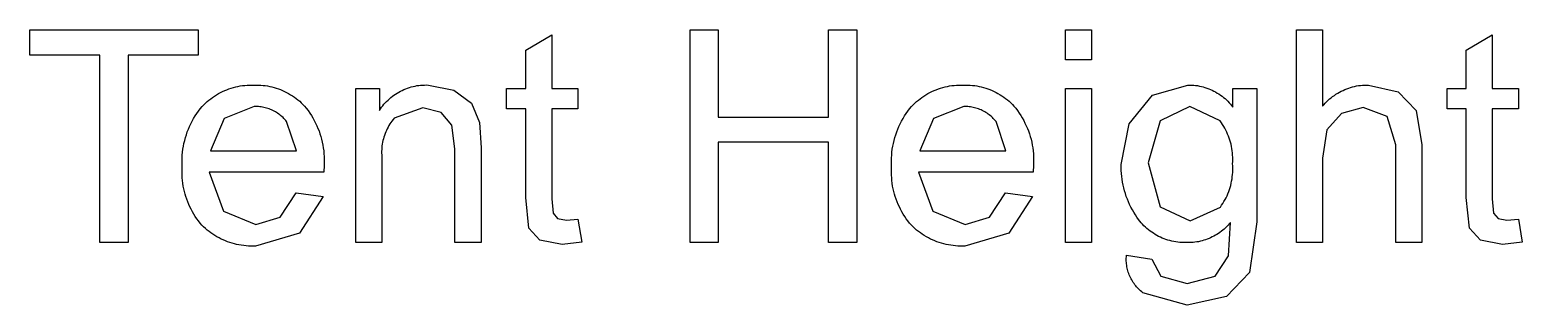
# Model space of a CAD drawing. Header units: inches. Extents: x 0 to 97, y -45 to 96.
# Drawn here: x 49.91 to 63.95, y -4.88 to -2.29 of the extents above; entities that cross this region are included whole.
import ezdxf

# ---------------------------------------------------------------- set-up
doc = ezdxf.new("R2010")
doc.units = ezdxf.units.IN
doc.header["$MEASUREMENT"] = 0
doc.layers.add('Information', color=7, linetype='Continuous', true_color=0x000000)

msp = doc.modelspace()

# ---------------------------------------------------------------- linework, layer by layer
at = {"layer": 'Information'}
for p, q in [((49.908, -2.525), (49.908, -2.289)), ((49.908, -2.289), (51.492, -2.289)), ((51.492, -2.289), (51.492, -2.525)), ((54.573, -2.481), (54.817, -2.334)), ((54.817, -2.334), (54.817, -2.84)), ((56.119, -4.287), (56.119, -2.289)), ((56.119, -2.289), (56.383, -2.289)), ((56.383, -2.289), (56.383, -3.11)), ((57.422, -3.11), (57.422, -2.289)), ((57.422, -2.289), (57.687, -2.289)), ((57.687, -2.289), (57.687, -4.287)), ((59.65, -2.571), (59.65, -2.289)), ((59.65, -2.289), (59.895, -2.289)), ((59.895, -2.289), (59.895, -2.571)), ((61.822, -4.287), (61.822, -2.289)), ((61.822, -2.289), (62.067, -2.289)), ((62.067, -2.289), (62.067, -3.006)), ((63.42, -2.481), (63.664, -2.334)), ((63.664, -2.334), (63.664, -2.84)), ((50.566, -2.525), (49.908, -2.525)), ((50.566, -4.287), (50.566, -2.525)), ((51.492, -2.525), (50.831, -2.525)), ((50.831, -2.525), (50.831, -4.287)), ((54.573, -2.84), (54.573, -2.481)), ((63.42, -2.84), (63.42, -2.481)), ((59.895, -2.571), (59.65, -2.571)), ((51.951, -2.808), (51.973, -2.807)), ((51.973, -2.807), (51.995, -2.807)), ((51.995, -2.807), (52.017, -2.807)), ((52.017, -2.807), (52.038, -2.807)), ((52.038, -2.807), (52.059, -2.807)), ((52.059, -2.807), (52.08, -2.808)), ((53.584, -2.809), (53.602, -2.807)), ((53.602, -2.807), (53.621, -2.807)), ((53.621, -2.807), (53.639, -2.806)), ((53.639, -2.806), (53.657, -2.807)), ((53.657, -2.807), (53.897, -2.854)), ((58.625, -2.808), (58.647, -2.807)), ((58.647, -2.807), (58.668, -2.807)), ((58.668, -2.807), (58.69, -2.807)), ((58.69, -2.807), (58.711, -2.807)), ((58.711, -2.807), (58.733, -2.807)), ((58.733, -2.807), (58.754, -2.808)), ((60.467, -2.902), (60.802, -2.807)), ((60.802, -2.807), (60.82, -2.807)), ((60.82, -2.807), (60.838, -2.808)), ((62.444, -2.809), (62.463, -2.807)), ((62.463, -2.807), (62.482, -2.807)), ((62.482, -2.807), (62.501, -2.807)), ((62.501, -2.807), (62.78, -2.87)), ((51.592, -2.949), (51.609, -2.936)), ((51.609, -2.936), (51.627, -2.923)), ((51.627, -2.923), (51.645, -2.911)), ((51.645, -2.911), (51.663, -2.899)), ((51.663, -2.899), (51.682, -2.888)), ((51.682, -2.888), (51.701, -2.878)), ((51.701, -2.878), (51.721, -2.868)), ((51.721, -2.868), (51.741, -2.859)), ((51.741, -2.859), (51.761, -2.851)), ((51.761, -2.851), (51.781, -2.843)), ((51.781, -2.843), (51.802, -2.836)), ((51.802, -2.836), (51.823, -2.83)), ((51.823, -2.83), (51.844, -2.824)), ((51.844, -2.824), (51.865, -2.82)), ((51.865, -2.82), (51.886, -2.816)), ((51.886, -2.816), (51.908, -2.812)), ((51.908, -2.812), (51.93, -2.81)), ((51.93, -2.81), (51.951, -2.808)), ((52.08, -2.808), (52.101, -2.81)), ((52.101, -2.81), (52.122, -2.812)), ((52.122, -2.812), (52.143, -2.816)), ((52.143, -2.816), (52.164, -2.82)), ((52.164, -2.82), (52.185, -2.824)), ((52.185, -2.824), (52.205, -2.83)), ((52.205, -2.83), (52.226, -2.836)), ((52.226, -2.836), (52.246, -2.843)), ((52.246, -2.843), (52.266, -2.85)), ((52.266, -2.85), (52.285, -2.858)), ((52.285, -2.858), (52.304, -2.867)), ((52.304, -2.867), (52.323, -2.877)), ((52.323, -2.877), (52.342, -2.887)), ((52.342, -2.887), (52.36, -2.898)), ((52.36, -2.898), (52.378, -2.909)), ((52.378, -2.909), (52.396, -2.921)), ((52.396, -2.921), (52.413, -2.933)), ((52.413, -2.933), (52.429, -2.947)), ((52.429, -2.947), (52.446, -2.96)), ((52.975, -4.287), (52.975, -2.84)), ((52.975, -2.84), (53.196, -2.84)), ((53.196, -2.84), (53.196, -3.046)), ((53.277, -2.948), (53.29, -2.936)), ((53.29, -2.936), (53.304, -2.924)), ((53.304, -2.924), (53.318, -2.913)), ((53.318, -2.913), (53.333, -2.902)), ((53.333, -2.902), (53.348, -2.892)), ((53.348, -2.892), (53.363, -2.882)), ((53.363, -2.882), (53.379, -2.873)), ((53.379, -2.873), (53.394, -2.865)), ((53.394, -2.865), (53.411, -2.857)), ((53.411, -2.857), (53.427, -2.849)), ((53.427, -2.849), (53.444, -2.842)), ((53.444, -2.842), (53.461, -2.836)), ((53.461, -2.836), (53.478, -2.83)), ((53.478, -2.83), (53.495, -2.825)), ((53.495, -2.825), (53.513, -2.821)), ((53.513, -2.821), (53.531, -2.817)), ((53.531, -2.817), (53.548, -2.813)), ((53.548, -2.813), (53.566, -2.811)), ((53.566, -2.811), (53.584, -2.809)), ((53.897, -2.854), (54.062, -2.977)), ((54.393, -3.031), (54.393, -2.84)), ((54.393, -2.84), (54.573, -2.84)), ((54.817, -2.84), (55.064, -2.84)), ((55.064, -2.84), (55.064, -3.031)), ((58.266, -2.949), (58.283, -2.936)), ((58.283, -2.936), (58.3, -2.923)), ((58.3, -2.923), (58.318, -2.911)), ((58.318, -2.911), (58.337, -2.899)), ((58.337, -2.899), (58.356, -2.888)), ((58.356, -2.888), (58.375, -2.878)), ((58.375, -2.878), (58.394, -2.868)), ((58.394, -2.868), (58.414, -2.859)), ((58.414, -2.859), (58.434, -2.851)), ((58.434, -2.851), (58.455, -2.843)), ((58.455, -2.843), (58.475, -2.836)), ((58.475, -2.836), (58.496, -2.83)), ((58.496, -2.83), (58.517, -2.824)), ((58.517, -2.824), (58.539, -2.82)), ((58.539, -2.82), (58.56, -2.816)), ((58.56, -2.816), (58.581, -2.812)), ((58.581, -2.812), (58.603, -2.81)), ((58.603, -2.81), (58.625, -2.808)), ((58.754, -2.808), (58.775, -2.81)), ((58.775, -2.81), (58.796, -2.812)), ((58.796, -2.812), (58.817, -2.816)), ((58.817, -2.816), (58.838, -2.82)), ((58.838, -2.82), (58.858, -2.824)), ((58.858, -2.824), (58.879, -2.83)), ((58.879, -2.83), (58.899, -2.836)), ((58.899, -2.836), (58.919, -2.843)), ((58.919, -2.843), (58.939, -2.85)), ((58.939, -2.85), (58.959, -2.858)), ((58.959, -2.858), (58.978, -2.867)), ((58.978, -2.867), (58.997, -2.877)), ((58.997, -2.877), (59.015, -2.887)), ((59.015, -2.887), (59.034, -2.898)), ((59.034, -2.898), (59.052, -2.909)), ((59.052, -2.909), (59.069, -2.921)), ((59.069, -2.921), (59.086, -2.933)), ((59.086, -2.933), (59.103, -2.947)), ((59.103, -2.947), (59.119, -2.96)), ((59.65, -4.287), (59.65, -2.84)), ((59.65, -2.84), (59.895, -2.84)), ((59.895, -2.84), (59.895, -4.287)), ((60.25, -3.173), (60.467, -2.902)), ((60.838, -2.808), (60.856, -2.809)), ((60.856, -2.809), (60.874, -2.811)), ((60.874, -2.811), (60.892, -2.813)), ((60.892, -2.813), (60.91, -2.817)), ((60.91, -2.817), (60.928, -2.82)), ((60.928, -2.82), (60.945, -2.825)), ((60.945, -2.825), (60.962, -2.83)), ((60.962, -2.83), (60.98, -2.836)), ((60.98, -2.836), (60.997, -2.842)), ((60.997, -2.842), (61.013, -2.849)), ((61.013, -2.849), (61.03, -2.856)), ((61.03, -2.856), (61.046, -2.864)), ((61.046, -2.864), (61.062, -2.872)), ((61.062, -2.872), (61.078, -2.882)), ((61.078, -2.882), (61.093, -2.891)), ((61.093, -2.891), (61.108, -2.901)), ((61.108, -2.901), (61.123, -2.912)), ((61.123, -2.912), (61.137, -2.923)), ((61.137, -2.923), (61.151, -2.935)), ((61.151, -2.935), (61.164, -2.947)), ((61.164, -2.947), (61.177, -2.959)), ((61.225, -3.014), (61.225, -2.84)), ((61.225, -2.84), (61.451, -2.84)), ((61.451, -2.84), (61.451, -4.091)), ((62.119, -2.951), (62.134, -2.938)), ((62.134, -2.938), (62.148, -2.926)), ((62.148, -2.926), (62.163, -2.915)), ((62.163, -2.915), (62.179, -2.904)), ((62.179, -2.904), (62.194, -2.893)), ((62.194, -2.893), (62.211, -2.883)), ((62.211, -2.883), (62.227, -2.874)), ((62.227, -2.874), (62.244, -2.865)), ((62.244, -2.865), (62.261, -2.857)), ((62.261, -2.857), (62.278, -2.849)), ((62.278, -2.849), (62.296, -2.842)), ((62.296, -2.842), (62.314, -2.836)), ((62.314, -2.836), (62.332, -2.83)), ((62.332, -2.83), (62.35, -2.825)), ((62.35, -2.825), (62.369, -2.82)), ((62.369, -2.82), (62.387, -2.816)), ((62.387, -2.816), (62.406, -2.813)), ((62.406, -2.813), (62.425, -2.811)), ((62.425, -2.811), (62.444, -2.809)), ((62.78, -2.87), (62.95, -3.046)), ((63.24, -3.031), (63.24, -2.84)), ((63.24, -2.84), (63.42, -2.84)), ((63.664, -2.84), (63.91, -2.84)), ((63.91, -2.84), (63.91, -3.031)), ((51.463, -3.098), (51.478, -3.075)), ((51.478, -3.075), (51.494, -3.052)), ((51.494, -3.052), (51.511, -3.03)), ((51.511, -3.03), (51.529, -3.009)), ((51.529, -3.009), (51.544, -2.993)), ((51.544, -2.993), (51.559, -2.978)), ((51.559, -2.978), (51.576, -2.963)), ((51.576, -2.963), (51.592, -2.949)), ((52.019, -3.009), (51.735, -3.122)), ((52.032, -3.009), (52.019, -3.009)), ((52.045, -3.009), (52.032, -3.009)), ((52.058, -3.01), (52.045, -3.009)), ((52.071, -3.011), (52.058, -3.01)), ((52.084, -3.013), (52.071, -3.011)), ((52.096, -3.015), (52.084, -3.013)), ((52.109, -3.017), (52.096, -3.015)), ((52.121, -3.02), (52.109, -3.017)), ((52.134, -3.023), (52.121, -3.02)), ((52.146, -3.027), (52.134, -3.023)), ((52.158, -3.031), (52.146, -3.027)), ((52.17, -3.036), (52.158, -3.031)), ((52.182, -3.041), (52.17, -3.036)), ((52.194, -3.047), (52.182, -3.041)), ((52.205, -3.052), (52.194, -3.047)), ((52.217, -3.059), (52.205, -3.052)), ((52.228, -3.065), (52.217, -3.059)), ((52.238, -3.072), (52.228, -3.065)), ((52.249, -3.08), (52.238, -3.072)), ((52.259, -3.087), (52.249, -3.08)), ((52.269, -3.095), (52.259, -3.087)), ((52.446, -2.96), (52.461, -2.975)), ((52.461, -2.975), (52.476, -2.989)), ((52.476, -2.989), (52.491, -3.005)), ((52.491, -3.005), (52.508, -3.026)), ((52.508, -3.026), (52.525, -3.047)), ((52.525, -3.047), (52.541, -3.07)), ((52.541, -3.07), (52.556, -3.093)), ((53.196, -3.046), (53.206, -3.03)), ((53.206, -3.03), (53.217, -3.016)), ((53.217, -3.016), (53.228, -3.001)), ((53.228, -3.001), (53.239, -2.987)), ((53.239, -2.987), (53.251, -2.974)), ((53.251, -2.974), (53.264, -2.961)), ((53.264, -2.961), (53.277, -2.948)), ((53.605, -3.02), (53.334, -3.119)), ((53.776, -3.064), (53.605, -3.02)), ((53.878, -3.183), (53.776, -3.064)), ((54.062, -2.977), (54.138, -3.159)), ((54.573, -3.031), (54.393, -3.031)), ((54.573, -3.864), (54.573, -3.031)), ((55.064, -3.031), (54.817, -3.031)), ((54.817, -3.031), (54.817, -3.877)), ((58.136, -3.098), (58.151, -3.075)), ((58.151, -3.075), (58.168, -3.052)), ((58.168, -3.052), (58.184, -3.03)), ((58.184, -3.03), (58.202, -3.009)), ((58.202, -3.009), (58.217, -2.993)), ((58.217, -2.993), (58.233, -2.978)), ((58.233, -2.978), (58.249, -2.963)), ((58.249, -2.963), (58.266, -2.949)), ((58.693, -3.009), (58.409, -3.122)), ((58.706, -3.009), (58.693, -3.009)), ((58.719, -3.009), (58.706, -3.009)), ((58.731, -3.01), (58.719, -3.009)), ((58.744, -3.011), (58.731, -3.01)), ((58.757, -3.013), (58.744, -3.011)), ((58.77, -3.015), (58.757, -3.013)), ((58.782, -3.017), (58.77, -3.015)), ((58.795, -3.02), (58.782, -3.017)), ((58.807, -3.023), (58.795, -3.02)), ((58.82, -3.027), (58.807, -3.023)), ((58.832, -3.031), (58.82, -3.027)), ((58.844, -3.036), (58.832, -3.031)), ((58.856, -3.041), (58.844, -3.036)), ((58.867, -3.047), (58.856, -3.041)), ((58.879, -3.052), (58.867, -3.047)), ((58.89, -3.059), (58.879, -3.052)), ((58.901, -3.065), (58.89, -3.059)), ((58.912, -3.072), (58.901, -3.065)), ((58.923, -3.08), (58.912, -3.072)), ((58.933, -3.087), (58.923, -3.08)), ((58.943, -3.095), (58.933, -3.087)), ((59.119, -2.96), (59.135, -2.975)), ((59.135, -2.975), (59.15, -2.989)), ((59.15, -2.989), (59.165, -3.005)), ((59.165, -3.005), (59.182, -3.026)), ((59.182, -3.026), (59.198, -3.047)), ((59.198, -3.047), (59.214, -3.07)), ((59.214, -3.07), (59.229, -3.093)), ((60.82, -3.01), (60.542, -3.143)), ((61.104, -3.145), (60.82, -3.01)), ((61.177, -2.959), (61.19, -2.973)), ((61.19, -2.973), (61.202, -2.986)), ((61.202, -2.986), (61.213, -3)), ((61.213, -3), (61.225, -3.014)), ((62.067, -3.006), (62.079, -2.992)), ((62.079, -2.992), (62.092, -2.978)), ((62.092, -2.978), (62.106, -2.964)), ((62.106, -2.964), (62.119, -2.951)), ((62.245, -3.075), (62.108, -3.228)), ((62.45, -3.018), (62.245, -3.075)), ((62.676, -3.102), (62.45, -3.018)), ((62.95, -3.046), (63.001, -3.37)), ((63.42, -3.031), (63.24, -3.031)), ((63.42, -3.864), (63.42, -3.031)), ((63.91, -3.031), (63.664, -3.031)), ((63.664, -3.031), (63.664, -3.877)), ((51.389, -3.248), (51.399, -3.222)), ((51.399, -3.222), (51.41, -3.196)), ((51.41, -3.196), (51.422, -3.171)), ((51.422, -3.171), (51.435, -3.146)), ((51.435, -3.146), (51.448, -3.122)), ((51.448, -3.122), (51.463, -3.098)), ((51.735, -3.122), (51.608, -3.425)), ((52.279, -3.104), (52.269, -3.095)), ((52.289, -3.112), (52.279, -3.104)), ((52.298, -3.122), (52.289, -3.112)), ((52.307, -3.131), (52.298, -3.122)), ((52.315, -3.141), (52.307, -3.131)), ((52.323, -3.15), (52.315, -3.141)), ((52.416, -3.425), (52.323, -3.15)), ((52.556, -3.093), (52.57, -3.116)), ((52.57, -3.116), (52.583, -3.14)), ((52.583, -3.14), (52.596, -3.164)), ((52.596, -3.164), (52.607, -3.189)), ((52.607, -3.189), (52.618, -3.214)), ((52.618, -3.214), (52.628, -3.239)), ((53.269, -3.218), (53.262, -3.233)), ((53.277, -3.203), (53.269, -3.218)), ((53.285, -3.188), (53.277, -3.203)), ((53.294, -3.173), (53.285, -3.188)), ((53.303, -3.159), (53.294, -3.173)), ((53.313, -3.146), (53.303, -3.159)), ((53.324, -3.132), (53.313, -3.146)), ((53.334, -3.119), (53.324, -3.132)), ((53.906, -3.407), (53.878, -3.183)), ((54.138, -3.159), (54.152, -3.397)), ((56.383, -3.11), (57.422, -3.11)), ((58.062, -3.248), (58.072, -3.222)), ((58.072, -3.222), (58.083, -3.196)), ((58.083, -3.196), (58.095, -3.171)), ((58.095, -3.171), (58.108, -3.146)), ((58.108, -3.146), (58.122, -3.122)), ((58.122, -3.122), (58.136, -3.098)), ((58.409, -3.122), (58.281, -3.425)), ((58.953, -3.104), (58.943, -3.095)), ((58.962, -3.112), (58.953, -3.104)), ((58.971, -3.122), (58.962, -3.112)), ((58.98, -3.131), (58.971, -3.122)), ((58.989, -3.141), (58.98, -3.131)), ((58.997, -3.15), (58.989, -3.141)), ((59.09, -3.425), (58.997, -3.15)), ((59.229, -3.093), (59.243, -3.116)), ((59.243, -3.116), (59.257, -3.14)), ((59.257, -3.14), (59.269, -3.164)), ((59.269, -3.164), (59.281, -3.189)), ((59.281, -3.189), (59.291, -3.214)), ((59.291, -3.214), (59.301, -3.239)), ((60.175, -3.555), (60.25, -3.173)), ((60.542, -3.143), (60.427, -3.538)), ((61.116, -3.161), (61.104, -3.145)), ((61.127, -3.178), (61.116, -3.161)), ((61.138, -3.196), (61.127, -3.178)), ((61.148, -3.213), (61.138, -3.196)), ((61.158, -3.231), (61.148, -3.213)), ((62.108, -3.228), (62.067, -3.495)), ((62.756, -3.37), (62.676, -3.102)), ((51.352, -3.382), (51.357, -3.355)), ((51.357, -3.355), (51.364, -3.327)), ((51.364, -3.327), (51.371, -3.301)), ((51.371, -3.301), (51.38, -3.274)), ((51.38, -3.274), (51.389, -3.248)), ((52.628, -3.239), (52.637, -3.265)), ((52.637, -3.265), (52.645, -3.291)), ((52.645, -3.291), (52.652, -3.317)), ((52.652, -3.317), (52.659, -3.344)), ((52.659, -3.344), (52.664, -3.371)), ((53.223, -3.362), (53.22, -3.379)), ((53.226, -3.345), (53.223, -3.362)), ((53.229, -3.329), (53.226, -3.345)), ((53.233, -3.312), (53.229, -3.329)), ((53.238, -3.296), (53.233, -3.312)), ((53.243, -3.28), (53.238, -3.296)), ((53.249, -3.264), (53.243, -3.28)), ((53.255, -3.248), (53.249, -3.264)), ((53.262, -3.233), (53.255, -3.248)), ((57.422, -3.345), (56.383, -3.345)), ((56.383, -3.345), (56.383, -4.287)), ((57.422, -4.287), (57.422, -3.345)), ((58.025, -3.382), (58.031, -3.355)), ((58.031, -3.355), (58.037, -3.327)), ((58.037, -3.327), (58.045, -3.301)), ((58.045, -3.301), (58.053, -3.274)), ((58.053, -3.274), (58.062, -3.248)), ((59.301, -3.239), (59.31, -3.265)), ((59.31, -3.265), (59.319, -3.291)), ((59.319, -3.291), (59.326, -3.317)), ((59.326, -3.317), (59.332, -3.344)), ((59.332, -3.344), (59.337, -3.371)), ((61.167, -3.249), (61.158, -3.231)), ((61.175, -3.268), (61.167, -3.249)), ((61.183, -3.287), (61.175, -3.268)), ((61.19, -3.306), (61.183, -3.287)), ((61.196, -3.325), (61.19, -3.306)), ((61.202, -3.344), (61.196, -3.325)), ((61.207, -3.364), (61.202, -3.344)), ((61.212, -3.384), (61.207, -3.364)), ((51.339, -3.52), (51.34, -3.492)), ((51.34, -3.492), (51.341, -3.465)), ((51.341, -3.465), (51.344, -3.437)), ((51.344, -3.437), (51.347, -3.409)), ((51.347, -3.409), (51.352, -3.382)), ((51.608, -3.425), (52.416, -3.425)), ((52.664, -3.371), (52.668, -3.398)), ((52.668, -3.398), (52.672, -3.425)), ((52.672, -3.425), (52.674, -3.452)), ((52.674, -3.452), (52.676, -3.479)), ((52.676, -3.479), (52.677, -3.506)), ((52.677, -3.506), (52.676, -3.534)), ((53.218, -3.412), (53.217, -3.429)), ((53.217, -3.429), (53.217, -3.446)), ((53.217, -3.446), (53.218, -3.463)), ((53.219, -3.395), (53.218, -3.412)), ((53.218, -3.463), (53.219, -3.48)), ((53.22, -3.379), (53.219, -3.395)), ((53.219, -3.48), (53.22, -3.497)), ((53.22, -3.497), (53.22, -4.287)), ((53.906, -4.287), (53.906, -3.407)), ((54.152, -3.397), (54.152, -4.287)), ((58.012, -3.52), (58.013, -3.492)), ((58.013, -3.492), (58.015, -3.465)), ((58.015, -3.465), (58.017, -3.437)), ((58.017, -3.437), (58.021, -3.409)), ((58.021, -3.409), (58.025, -3.382)), ((58.281, -3.425), (59.09, -3.425)), ((59.337, -3.371), (59.342, -3.398)), ((59.342, -3.398), (59.345, -3.425)), ((59.345, -3.425), (59.348, -3.452)), ((59.348, -3.452), (59.349, -3.479)), ((59.349, -3.479), (59.35, -3.506)), ((59.35, -3.506), (59.35, -3.534)), ((61.215, -3.404), (61.212, -3.384)), ((61.218, -3.424), (61.215, -3.404)), ((61.221, -3.444), (61.218, -3.424)), ((61.222, -3.465), (61.221, -3.444)), ((61.223, -3.485), (61.222, -3.465)), ((61.223, -3.505), (61.223, -3.485)), ((61.223, -3.526), (61.223, -3.505)), ((62.067, -3.495), (62.067, -4.287)), ((62.756, -4.287), (62.756, -3.37)), ((63.001, -3.37), (63.001, -4.287)), ((51.339, -3.548), (51.339, -3.52)), ((51.34, -3.576), (51.339, -3.548)), ((51.339, -3.602), (51.34, -3.576)), ((51.339, -3.627), (51.339, -3.602)), ((51.34, -3.653), (51.339, -3.627)), ((52.674, -3.626), (51.594, -3.626)), ((51.594, -3.626), (51.729, -3.992)), ((52.675, -3.561), (52.674, -3.626)), ((52.676, -3.534), (52.675, -3.561)), ((58.013, -3.548), (58.012, -3.52)), ((58.012, -3.627), (58.013, -3.602)), ((58.013, -3.653), (58.012, -3.627)), ((58.014, -3.576), (58.013, -3.548)), ((58.013, -3.602), (58.014, -3.576)), ((59.347, -3.626), (58.267, -3.626)), ((58.267, -3.626), (58.402, -3.992)), ((59.349, -3.561), (59.347, -3.626)), ((59.35, -3.534), (59.349, -3.561)), ((60.175, -3.583), (60.175, -3.555)), ((60.175, -3.611), (60.175, -3.583)), ((60.177, -3.638), (60.175, -3.611)), ((60.179, -3.666), (60.177, -3.638)), ((60.427, -3.538), (60.54, -3.953)), ((61.219, -3.669), (61.222, -3.649)), ((61.222, -3.546), (61.223, -3.526)), ((61.223, -3.566), (61.222, -3.546)), ((61.222, -3.649), (61.223, -3.628)), ((61.224, -3.587), (61.223, -3.566)), ((61.223, -3.628), (61.224, -3.608)), ((61.224, -3.608), (61.224, -3.587)), ((51.341, -3.679), (51.34, -3.653)), ((51.343, -3.705), (51.341, -3.679)), ((51.347, -3.73), (51.343, -3.705)), ((51.351, -3.756), (51.347, -3.73)), ((51.356, -3.781), (51.351, -3.756)), ((51.361, -3.807), (51.356, -3.781)), ((58.015, -3.679), (58.013, -3.653)), ((58.017, -3.705), (58.015, -3.679)), ((58.02, -3.73), (58.017, -3.705)), ((58.024, -3.756), (58.02, -3.73)), ((58.029, -3.781), (58.024, -3.756)), ((58.035, -3.807), (58.029, -3.781)), ((60.183, -3.693), (60.179, -3.666)), ((60.187, -3.72), (60.183, -3.693)), ((60.192, -3.747), (60.187, -3.72)), ((60.198, -3.774), (60.192, -3.747)), ((60.205, -3.801), (60.198, -3.774)), ((61.185, -3.809), (61.192, -3.79)), ((61.192, -3.79), (61.198, -3.77)), ((61.198, -3.77), (61.204, -3.75)), ((61.204, -3.75), (61.209, -3.73)), ((61.209, -3.73), (61.213, -3.71)), ((61.213, -3.71), (61.217, -3.69)), ((61.217, -3.69), (61.219, -3.669)), ((51.368, -3.832), (51.361, -3.807)), ((51.375, -3.856), (51.368, -3.832)), ((51.384, -3.881), (51.375, -3.856)), ((51.393, -3.905), (51.384, -3.881)), ((51.403, -3.929), (51.393, -3.905)), ((51.414, -3.952), (51.403, -3.929)), ((52.262, -4.048), (52.413, -3.821)), ((52.413, -3.821), (52.667, -3.853)), ((52.667, -3.853), (52.445, -4.198)), ((54.603, -4.153), (54.573, -3.864)), ((54.817, -3.877), (54.83, -4.012)), ((58.041, -3.832), (58.035, -3.807)), ((58.049, -3.856), (58.041, -3.832)), ((58.057, -3.881), (58.049, -3.856)), ((58.066, -3.905), (58.057, -3.881)), ((58.076, -3.929), (58.066, -3.905)), ((58.087, -3.952), (58.076, -3.929)), ((58.936, -4.048), (59.087, -3.821)), ((59.087, -3.821), (59.34, -3.853)), ((59.34, -3.853), (59.118, -4.198)), ((60.213, -3.827), (60.205, -3.801)), ((60.222, -3.854), (60.213, -3.827)), ((60.232, -3.88), (60.222, -3.854)), ((60.242, -3.905), (60.232, -3.88)), ((60.253, -3.93), (60.242, -3.905)), ((60.266, -3.955), (60.253, -3.93)), ((61.119, -3.937), (61.13, -3.92)), ((61.13, -3.92), (61.141, -3.902)), ((61.141, -3.902), (61.151, -3.884)), ((61.151, -3.884), (61.161, -3.866)), ((61.161, -3.866), (61.17, -3.847)), ((61.17, -3.847), (61.178, -3.829)), ((61.178, -3.829), (61.185, -3.809)), ((63.449, -4.153), (63.42, -3.864)), ((63.664, -3.877), (63.676, -4.012)), ((51.425, -3.975), (51.414, -3.952)), ((51.437, -3.998), (51.425, -3.975)), ((51.45, -4.02), (51.437, -3.998)), ((51.464, -4.042), (51.45, -4.02)), ((51.479, -4.064), (51.464, -4.042)), ((51.494, -4.084), (51.479, -4.064)), ((51.729, -3.992), (52.032, -4.118)), ((52.032, -4.118), (52.262, -4.048)), ((54.83, -4.012), (54.872, -4.06)), ((54.872, -4.06), (54.956, -4.078)), ((54.956, -4.078), (55.064, -4.068)), ((55.064, -4.068), (55.099, -4.285)), ((58.099, -3.975), (58.087, -3.952)), ((58.111, -3.998), (58.099, -3.975)), ((58.124, -4.02), (58.111, -3.998)), ((58.138, -4.042), (58.124, -4.02)), ((58.152, -4.064), (58.138, -4.042)), ((58.167, -4.084), (58.152, -4.064)), ((58.402, -3.992), (58.705, -4.118)), ((58.705, -4.118), (58.936, -4.048)), ((60.279, -3.979), (60.266, -3.955)), ((60.292, -4.003), (60.279, -3.979)), ((60.307, -4.027), (60.292, -4.003)), ((60.322, -4.05), (60.307, -4.027)), ((60.338, -4.072), (60.322, -4.05)), ((60.54, -3.953), (60.824, -4.084)), ((60.824, -4.084), (61.107, -3.954)), ((61.107, -3.954), (61.119, -3.937)), ((63.676, -4.012), (63.719, -4.06)), ((63.719, -4.06), (63.803, -4.078)), ((63.803, -4.078), (63.91, -4.068)), ((63.91, -4.068), (63.946, -4.285)), ((51.51, -4.105), (51.494, -4.084)), ((51.527, -4.125), (51.51, -4.105)), ((51.542, -4.14), (51.527, -4.125)), ((51.559, -4.155), (51.542, -4.14)), ((51.576, -4.17), (51.559, -4.155)), ((51.593, -4.183), (51.576, -4.17)), ((51.611, -4.197), (51.593, -4.183)), ((51.629, -4.209), (51.611, -4.197)), ((51.648, -4.222), (51.629, -4.209)), ((52.445, -4.198), (52.03, -4.32)), ((54.706, -4.264), (54.603, -4.153)), ((58.183, -4.105), (58.167, -4.084)), ((58.2, -4.125), (58.183, -4.105)), ((58.216, -4.14), (58.2, -4.125)), ((58.232, -4.155), (58.216, -4.14)), ((58.249, -4.17), (58.232, -4.155)), ((58.267, -4.183), (58.249, -4.17)), ((58.285, -4.197), (58.267, -4.183)), ((58.303, -4.209), (58.285, -4.197)), ((58.322, -4.222), (58.303, -4.209)), ((59.118, -4.198), (58.704, -4.32)), ((60.35, -4.087), (60.338, -4.072)), ((60.362, -4.101), (60.35, -4.087)), ((60.375, -4.115), (60.362, -4.101)), ((60.388, -4.129), (60.375, -4.115)), ((60.402, -4.142), (60.388, -4.129)), ((60.416, -4.155), (60.402, -4.142)), ((60.431, -4.167), (60.416, -4.155)), ((60.445, -4.179), (60.431, -4.167)), ((60.461, -4.19), (60.445, -4.179)), ((60.477, -4.2), (60.461, -4.19)), ((60.493, -4.21), (60.477, -4.2)), ((60.509, -4.22), (60.493, -4.21)), ((61.075, -4.211), (61.06, -4.219)), ((61.089, -4.201), (61.075, -4.211)), ((61.103, -4.192), (61.089, -4.201)), ((61.117, -4.181), (61.103, -4.192)), ((61.13, -4.171), (61.117, -4.181)), ((61.143, -4.16), (61.13, -4.171)), ((61.155, -4.148), (61.143, -4.16)), ((61.168, -4.136), (61.155, -4.148)), ((61.179, -4.124), (61.168, -4.136)), ((61.191, -4.111), (61.179, -4.124)), ((61.184, -4.413), (61.201, -4.098)), ((61.201, -4.098), (61.191, -4.111)), ((61.451, -4.091), (61.382, -4.57)), ((63.553, -4.264), (63.449, -4.153)), ((50.831, -4.287), (50.566, -4.287)), ((51.667, -4.233), (51.648, -4.222)), ((51.687, -4.244), (51.667, -4.233)), ((51.707, -4.254), (51.687, -4.244)), ((51.727, -4.263), (51.707, -4.254)), ((51.747, -4.272), (51.727, -4.263)), ((51.768, -4.28), (51.747, -4.272)), ((51.789, -4.287), (51.768, -4.28)), ((51.81, -4.294), (51.789, -4.287)), ((51.832, -4.3), (51.81, -4.294)), ((51.853, -4.305), (51.832, -4.3)), ((51.875, -4.31), (51.853, -4.305)), ((51.897, -4.313), (51.875, -4.31)), ((51.919, -4.316), (51.897, -4.313)), ((51.941, -4.319), (51.919, -4.316)), ((51.964, -4.32), (51.941, -4.319)), ((51.986, -4.321), (51.964, -4.32)), ((52.008, -4.321), (51.986, -4.321)), ((52.03, -4.32), (52.008, -4.321)), ((53.22, -4.287), (52.975, -4.287)), ((54.152, -4.287), (53.906, -4.287)), ((54.914, -4.307), (54.706, -4.264)), ((55.099, -4.285), (54.914, -4.307)), ((56.383, -4.287), (56.119, -4.287)), ((57.687, -4.287), (57.422, -4.287)), ((58.341, -4.233), (58.322, -4.222)), ((58.36, -4.244), (58.341, -4.233)), ((58.38, -4.254), (58.36, -4.244)), ((58.4, -4.263), (58.38, -4.254)), ((58.421, -4.272), (58.4, -4.263)), ((58.441, -4.28), (58.421, -4.272)), ((58.462, -4.287), (58.441, -4.28)), ((58.484, -4.294), (58.462, -4.287)), ((58.505, -4.3), (58.484, -4.294)), ((58.527, -4.305), (58.505, -4.3)), ((58.549, -4.31), (58.527, -4.305)), ((58.571, -4.313), (58.549, -4.31)), ((58.593, -4.316), (58.571, -4.313)), ((58.615, -4.319), (58.593, -4.316)), ((58.637, -4.32), (58.615, -4.319)), ((58.659, -4.321), (58.637, -4.32)), ((58.682, -4.321), (58.659, -4.321)), ((58.704, -4.32), (58.682, -4.321)), ((59.895, -4.287), (59.65, -4.287)), ((60.526, -4.229), (60.509, -4.22)), ((60.543, -4.237), (60.526, -4.229)), ((60.56, -4.245), (60.543, -4.237)), ((60.578, -4.252), (60.56, -4.245)), ((60.595, -4.258), (60.578, -4.252)), ((60.613, -4.264), (60.595, -4.258)), ((60.632, -4.269), (60.613, -4.264)), ((60.65, -4.274), (60.632, -4.269)), ((60.669, -4.278), (60.65, -4.274)), ((60.687, -4.281), (60.669, -4.278)), ((60.706, -4.284), (60.687, -4.281)), ((60.725, -4.286), (60.706, -4.284)), ((60.744, -4.287), (60.725, -4.286)), ((60.763, -4.288), (60.744, -4.287)), ((60.782, -4.288), (60.763, -4.288)), ((60.801, -4.287), (60.782, -4.288)), ((60.818, -4.287), (60.801, -4.287)), ((60.835, -4.287), (60.818, -4.287)), ((60.851, -4.286), (60.835, -4.287)), ((60.868, -4.284), (60.851, -4.286)), ((60.885, -4.281), (60.868, -4.284)), ((60.902, -4.279), (60.885, -4.281)), ((60.919, -4.275), (60.902, -4.279)), ((60.935, -4.271), (60.919, -4.275)), ((60.952, -4.266), (60.935, -4.271)), ((60.968, -4.261), (60.952, -4.266)), ((60.984, -4.256), (60.968, -4.261)), ((61, -4.249), (60.984, -4.256)), ((61.015, -4.243), (61, -4.249)), ((61.031, -4.235), (61.015, -4.243)), ((61.046, -4.228), (61.031, -4.235)), ((61.06, -4.219), (61.046, -4.228)), ((62.067, -4.287), (61.822, -4.287)), ((63.001, -4.287), (62.756, -4.287)), ((63.76, -4.307), (63.553, -4.264)), ((63.946, -4.285), (63.76, -4.307)), ((60.222, -4.434), (60.223, -4.421)), ((60.222, -4.447), (60.222, -4.434)), ((60.222, -4.461), (60.222, -4.447)), ((60.223, -4.474), (60.222, -4.461)), ((60.223, -4.421), (60.224, -4.407)), ((60.224, -4.487), (60.223, -4.474)), ((60.224, -4.407), (60.462, -4.443)), ((60.226, -4.501), (60.224, -4.487)), ((60.462, -4.443), (60.546, -4.604)), ((61.058, -4.604), (61.184, -4.413)), ((60.228, -4.514), (60.226, -4.501)), ((60.231, -4.527), (60.228, -4.514)), ((60.234, -4.54), (60.231, -4.527)), ((60.237, -4.553), (60.234, -4.54)), ((60.241, -4.566), (60.237, -4.553)), ((60.245, -4.578), (60.241, -4.566)), ((60.25, -4.591), (60.245, -4.578)), ((60.255, -4.603), (60.25, -4.591)), ((60.261, -4.615), (60.255, -4.603)), ((60.267, -4.627), (60.261, -4.615)), ((60.273, -4.639), (60.267, -4.627)), ((60.546, -4.604), (60.795, -4.672)), ((60.795, -4.672), (61.058, -4.604)), ((61.382, -4.57), (61.164, -4.793)), ((60.28, -4.65), (60.273, -4.639)), ((60.287, -4.662), (60.28, -4.65)), ((60.295, -4.673), (60.287, -4.662)), ((60.303, -4.683), (60.295, -4.673)), ((60.311, -4.694), (60.303, -4.683)), ((60.319, -4.704), (60.311, -4.694)), ((60.328, -4.714), (60.319, -4.704)), ((60.338, -4.723), (60.328, -4.714)), ((60.347, -4.733), (60.338, -4.723)), ((60.357, -4.742), (60.347, -4.733)), ((60.367, -4.75), (60.357, -4.742)), ((60.378, -4.759), (60.367, -4.75)), ((60.796, -4.875), (60.378, -4.759)), ((61.164, -4.793), (60.796, -4.875))]:
    msp.add_line(p, q, dxfattribs=at)

doc.saveas('drawing.dxf')
